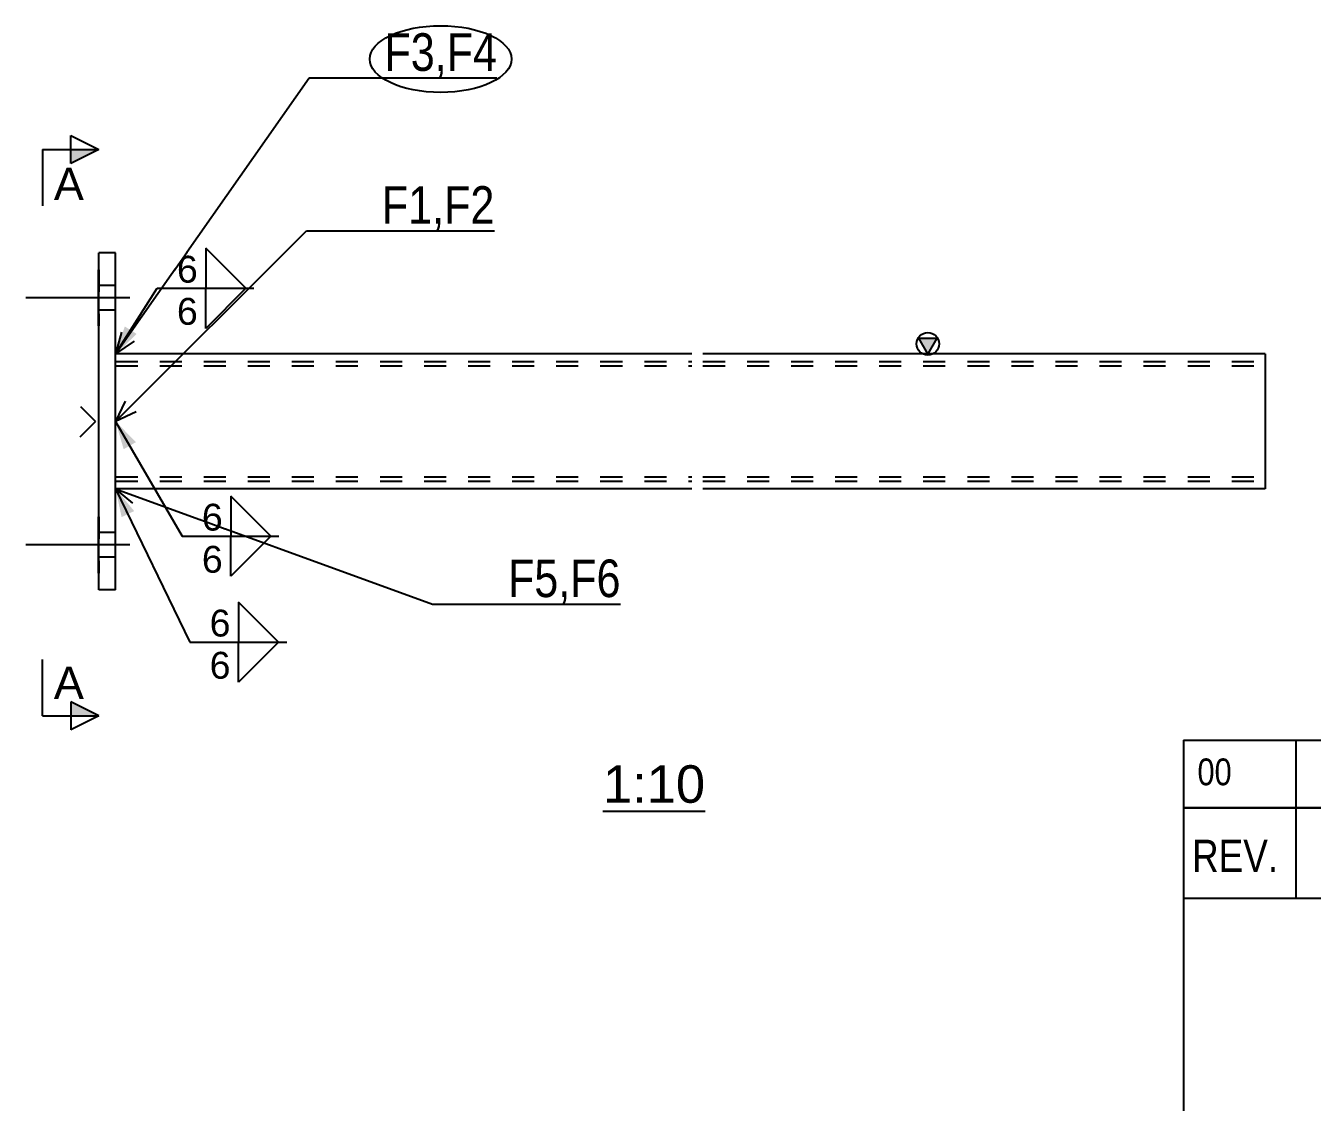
# Model space of a CAD drawing. Header units: millimetres. Extents: x 0 to 420, y 0 to 297.
# Drawn here: x 122 to 236.4, y 95.8 to 191.6 of the extents above; entities that cross this region are included whole.
import ezdxf

# ---------------------------------------------------------------- set-up
doc = ezdxf.new("R2010")
doc.units = ezdxf.units.MM
doc.linetypes.add('DXK_LINE_DOT2', pattern=[3.9198, 1.9599, -1.9599])
doc.layers.add('WELD_LABELS', color=5, linetype='Continuous')
doc.styles.add('ARIAL', font='ARIAL.TTF', dxfattribs={"height": 0.2})
doc.styles.add('Arial Narrow', font='ARIALN.TTF', dxfattribs={"height": 0.2})

# ---------------------------------------------------------------- blocks, each defined once
blk = doc.blocks.new('Unknown-43744247-11 - 1409')
at = {"color": 6, "linetype": 'Continuous'}
blk.add_line((173.34, 121.73), (182.42, 121.73), dxfattribs=at)
at = {"color": 0, "linetype": 'Continuous'}
blk.add_wipeout([(182.42, 122.48), (182.42, 125.98), (173.34, 125.98), (173.34, 122.48)], dxfattribs=at)
at = {"color": 6, "linetype": 'Continuous', "style": 'ARIAL'}
blk.add_text('1:10', height=3.343, dxfattribs=at).set_placement((173.34, 122.48))
blk = doc.blocks.new('Bolt-43744247-1424 - 1409')
at = {"color": 3, "linetype": 'Continuous'}
for p, q in [((129.99, 168.53), (128.49, 168.53)), ((129.99, 168.53), (128.49, 168.53)), ((131.24, 167.43), (121.99, 167.43)), ((131.24, 167.43), (121.99, 167.43)), ((129.99, 166.33), (128.49, 166.33)), ((129.99, 166.33), (128.49, 166.33)), ((129.99, 146.53), (128.49, 146.53)), ((129.99, 146.53), (128.49, 146.53)), ((131.24, 145.43), (121.99, 145.43)), ((131.24, 145.43), (121.99, 145.43)), ((129.99, 144.33), (128.49, 144.33)), ((129.99, 144.33), (128.49, 144.33))]:
    blk.add_line(p, q, dxfattribs=at)
blk = doc.blocks.new('Surfacing-43744247-1434 - 1409')
at = {"color": 7, "linetype": 'Continuous'}
for p, q in [((128.49, 147.93), (128.44, 147.93)), ((128.44, 147.93), (128.44, 142.93)), ((128.49, 142.93), (128.44, 142.93))]:
    blk.add_line(p, q, dxfattribs=at)
at = {"color": 246, "linetype": 'DXK_LINE_DOT2'}
blk.add_line((128.49, 147.93), (128.49, 142.93), dxfattribs=at)
blk = doc.blocks.new('Part-43744247-1410 - 1409')
at = {"color": 2, "linetype": 'Continuous'}
for p, q in [((128.49, 141.43), (128.49, 171.43)), ((129.99, 171.43), (128.49, 171.43)), ((129.99, 141.43), (129.99, 171.43)), ((128.19, 156.43), (126.89, 157.73)), ((128.19, 156.43), (126.79, 155.03)), ((129.99, 141.43), (128.49, 141.43))]:
    blk.add_line(p, q, dxfattribs=at)
blk = doc.blocks.new('Surfacing-43744247-1429 - 1409')
at = {"color": 7, "linetype": 'Continuous'}
for p, q in [((128.49, 147.93), (128.44, 147.93)), ((128.44, 147.93), (128.44, 142.93)), ((128.49, 142.93), (128.44, 142.93))]:
    blk.add_line(p, q, dxfattribs=at)
at = {"color": 246, "linetype": 'DXK_LINE_DOT2'}
blk.add_line((128.49, 147.93), (128.49, 142.93), dxfattribs=at)
blk = doc.blocks.new('Surfacing-43744247-1439 - 1409')
at = {"color": 7, "linetype": 'Continuous'}
for p, q in [((128.49, 169.93), (128.44, 169.93)), ((128.44, 169.93), (128.44, 164.93)), ((128.49, 164.93), (128.44, 164.93))]:
    blk.add_line(p, q, dxfattribs=at)
at = {"color": 246, "linetype": 'DXK_LINE_DOT2'}
blk.add_line((128.49, 169.93), (128.49, 164.93), dxfattribs=at)
blk = doc.blocks.new('Part-43744247-1423 - 1409')
at = {"linetype": 'Continuous'}
blk.add_hatch(color=2, dxfattribs=at).paths.add_polyline_path([(202.24, 162.43), (201.44, 163.83), (203.04, 163.83)])
at = {"color": 2, "linetype": 'Continuous'}
for p, q in [((202.24, 162.43), (201.44, 163.83)), ((201.44, 163.83), (203.04, 163.83)), ((203.04, 163.83), (202.24, 162.43)), ((181.24, 162.43), (129.99, 162.43)), ((232.24, 162.43), (182.24, 162.43)), ((232.24, 162.43), (232.24, 150.43)), ((181.24, 150.43), (129.99, 150.43)), ((232.24, 150.43), (182.24, 150.43))]:
    blk.add_line(p, q, dxfattribs=at)
at = {"color": 7, "linetype": 'DXK_LINE_DOT2'}
for p, q in [((129.99, 150.43), (129.99, 162.43)), ((129.99, 161.75), (181.24, 161.75)), ((182.24, 161.75), (232.24, 161.75)), ((129.99, 161.37), (181.24, 161.37)), ((182.24, 161.37), (232.24, 161.37)), ((129.99, 151.49), (181.24, 151.49)), ((129.99, 151.11), (181.24, 151.11)), ((182.24, 151.49), (232.24, 151.49)), ((182.24, 151.11), (232.24, 151.11))]:
    blk.add_line(p, q, dxfattribs=at)
at = {"color": 2, "linetype": 'Continuous'}
blk.add_circle((202.24, 163.33), 1, dxfattribs=at)
blk = doc.blocks.new('Surfacing-43744247-1444 - 1409')
at = {"color": 7, "linetype": 'Continuous'}
for p, q in [((128.49, 169.93), (128.44, 169.93)), ((128.44, 169.93), (128.44, 164.93)), ((128.49, 164.93), (128.44, 164.93))]:
    blk.add_line(p, q, dxfattribs=at)
at = {"color": 246, "linetype": 'DXK_LINE_DOT2'}
blk.add_line((128.49, 169.93), (128.49, 164.93), dxfattribs=at)
blk = doc.blocks.new('0_TCM_4503_AIVD_AD_TITLE_BLOCK-43744247-2020')
at = {"color": 4, "linetype": 'Continuous'}
for q in [(225, 5), (415, 114)]:
    blk.add_line((225, 114), q, dxfattribs=at)
blk = doc.blocks.new('0_TCM_4503_AIVD_AD_PAINTING_SYSTEM-43744247-2022')
at = {"color": 7, "linetype": 'Continuous'}
for p, q in [((225, 128.07), (415, 128.07)), ((225, 128.07), (225, 122.07)), ((235, 122.07), (235, 128.07)), ((225, 122.07), (415, 122.07)), ((225, 122.04), (415, 122.04)), ((225, 122.04), (225, 114)), ((235, 114.04), (235, 122.04)), ((225, 114), (415, 114))]:
    blk.add_line(p, q, dxfattribs=at)
at = {"color": 7, "style": 'Arial Narrow'}
blk.add_text('00', height=2.386, dxfattribs=at).set_placement((226.23, 124.04))
at = {"color": 7, "linetype": 'Continuous', "style": 'Arial Narrow'}
blk.add_text('REV.', height=2.863, dxfattribs=at).set_placement((225.75, 116.33))
blk = doc.blocks.new('SectionMark-43744247-1485 - 1409')
at = {"color": 6, "linetype": 'Continuous'}
for p, q in [((125.99, 181.88), (128.49, 180.63)), ((123.49, 180.63), (123.49, 175.63)), ((123.49, 180.63), (128.49, 180.63)), ((123.49, 130.23), (123.49, 135.23)), ((123.49, 130.23), (128.49, 130.23)), ((128.49, 130.23), (125.99, 128.98))]:
    blk.add_line(p, q, dxfattribs=at)
at = {"color": 0, "linetype": 'Continuous'}
for points in [[(127.16, 176.13), (127.16, 179.13), (124.49, 179.13), (124.49, 176.13)], [(127.16, 131.73), (127.16, 134.73), (124.49, 134.73), (124.49, 131.73)]]:
    blk.add_wipeout(points, dxfattribs=at)
at = {"linetype": 'Continuous'}
for points in [[(125.99, 179.38), (125.99, 180.63), (128.49, 180.63)], [(125.99, 130.23), (125.99, 131.48), (128.49, 130.23)]]:
    blk.add_hatch(color=6, dxfattribs=at).paths.add_polyline_path(points)
at = {"color": 6, "linetype": 'Continuous'}
for p, q in [((125.99, 179.38), (125.99, 181.88)), ((128.49, 180.63), (125.99, 179.38)), ((128.49, 130.23), (125.99, 131.48)), ((125.99, 131.48), (125.99, 128.98))]:
    blk.add_line(p, q, dxfattribs=at)
at = {"color": 6, "linetype": 'Continuous', "style": 'ARIAL'}
for p in [(124.49, 176.13), (124.49, 131.73)]:
    blk.add_text('A', height=2.87, dxfattribs=at).set_placement(p)
blk = doc.blocks.new('WeldMark-43744247-1487 - 1409')
at = {"linetype": 'Continuous'}
blk.add_hatch(color=3, dxfattribs=at).paths.add_polyline_path([(131.86, 164.21), (129.99, 162.43), (130.8, 164.88)])
at = {"color": 3, "linetype": 'Continuous'}
blk.add_line((129.99, 162.43), (133.69, 168.28), dxfattribs=at)
at = {"color": 0}
blk.add_wipeout([(137.49, 168.58), (137.49, 171.48), (135.24, 171.48), (135.24, 168.58)], dxfattribs=at)
at = {"color": 3, "linetype": 'Continuous'}
for p, q in [((141.57, 168.28), (138, 171.85)), ((138, 171.85), (138, 168.28)), ((138, 168.28), (141.57, 168.28))]:
    blk.add_line(p, q, dxfattribs=at)
at = {"color": 3, "style": 'ARIAL'}
blk.add_text('6', height=2.39, dxfattribs=at).set_placement((135.44, 168.78))
at = {"color": 0, "linetype": 'Continuous'}
blk.add_wipeout([(137.49, 164.83), (137.49, 167.73), (135.24, 167.73), (135.24, 164.83)], dxfattribs=at)
at = {"color": 3, "linetype": 'Continuous'}
for p, q in [((133.69, 168.28), (142.29, 168.28)), ((138, 168.28), (141.57, 168.28)), ((141.57, 168.28), (138, 164.71)), ((138, 164.71), (138, 168.28))]:
    blk.add_line(p, q, dxfattribs=at)
at = {"color": 3, "linetype": 'Continuous', "style": 'ARIAL'}
blk.add_text('6', height=2.39, dxfattribs=at).set_placement((135.44, 165.03))
blk = doc.blocks.new('WeldMark-43744247-1491 - 1409')
at = {"linetype": 'Continuous'}
blk.add_hatch(color=3, dxfattribs=at).paths.add_polyline_path([(130.52, 147.91), (129.99, 150.43), (131.64, 148.45)])
at = {"color": 3, "linetype": 'Continuous'}
blk.add_line((129.99, 150.43), (136.6, 136.78), dxfattribs=at)
at = {"color": 0}
blk.add_wipeout([(140.41, 137.08), (140.41, 139.98), (138.15, 139.98), (138.15, 137.08)], dxfattribs=at)
at = {"color": 3, "linetype": 'Continuous'}
for p, q in [((144.49, 136.78), (140.92, 140.35)), ((140.92, 140.35), (140.92, 136.78)), ((140.92, 136.78), (144.49, 136.78))]:
    blk.add_line(p, q, dxfattribs=at)
at = {"color": 3, "style": 'ARIAL'}
blk.add_text('6', height=2.39, dxfattribs=at).set_placement((138.35, 137.28))
at = {"color": 0, "linetype": 'Continuous'}
blk.add_wipeout([(140.41, 133.33), (140.41, 136.23), (138.15, 136.23), (138.15, 133.33)], dxfattribs=at)
at = {"color": 3, "linetype": 'Continuous'}
for p, q in [((136.6, 136.78), (145.21, 136.78)), ((140.92, 136.78), (144.49, 136.78)), ((144.49, 136.78), (140.92, 133.21)), ((140.92, 133.21), (140.92, 136.78))]:
    blk.add_line(p, q, dxfattribs=at)
at = {"color": 3, "linetype": 'Continuous', "style": 'ARIAL'}
blk.add_text('6', height=2.39, dxfattribs=at).set_placement((138.35, 133.53))
blk = doc.blocks.new('WeldMark-43744247-1494 - 1409')
at = {"linetype": 'Continuous'}
blk.add_hatch(color=3, dxfattribs=at).paths.add_polyline_path([(130.7, 153.95), (129.99, 156.43), (131.79, 154.58)])
at = {"color": 3, "linetype": 'Continuous'}
blk.add_line((129.99, 156.43), (135.91, 146.21), dxfattribs=at)
at = {"color": 0}
blk.add_wipeout([(139.71, 146.51), (139.71, 149.41), (137.46, 149.41), (137.46, 146.51)], dxfattribs=at)
at = {"color": 3, "linetype": 'Continuous'}
for p, q in [((143.8, 146.21), (140.23, 149.78)), ((140.23, 149.78), (140.23, 146.21)), ((140.23, 146.21), (143.8, 146.21))]:
    blk.add_line(p, q, dxfattribs=at)
at = {"color": 3, "style": 'ARIAL'}
blk.add_text('6', height=2.39, dxfattribs=at).set_placement((137.66, 146.71))
at = {"color": 0, "linetype": 'Continuous'}
blk.add_wipeout([(139.71, 142.76), (139.71, 145.66), (137.46, 145.66), (137.46, 142.76)], dxfattribs=at)
at = {"color": 3, "linetype": 'Continuous'}
for p, q in [((135.91, 146.21), (144.51, 146.21)), ((140.23, 146.21), (143.8, 146.21)), ((143.8, 146.21), (140.23, 142.64)), ((140.23, 142.64), (140.23, 146.21))]:
    blk.add_line(p, q, dxfattribs=at)
at = {"color": 3, "linetype": 'Continuous', "style": 'ARIAL'}
blk.add_text('6', height=2.39, dxfattribs=at).set_placement((137.66, 142.96))

msp = doc.modelspace()

# ---------------------------------------------------------------- linework, layer by layer
at = {"layer": 'WELD_LABELS', "color": 5}
for p, q in [((147.2, 187.01), (163.91, 187.01)), ((146.96, 173.4), (163.68, 173.4)), ((158.18, 140.17), (174.9, 140.17))]:
    msp.add_line(p, q, dxfattribs=at)
at = {"layer": 'WELD_LABELS', "color": 1}
msp.add_ellipse((158.9, 188.68), major_axis=(6.31, 0), ratio=0.470591, dxfattribs=at)

# ---------------------------------------------------------------- block references
for name in ['Part-43744247-1410 - 1409', 'Surfacing-43744247-1439 - 1409', 'Surfacing-43744247-1444 - 1409', 'Bolt-43744247-1424 - 1409', 'Part-43744247-1423 - 1409', 'Surfacing-43744247-1434 - 1409', 'Surfacing-43744247-1429 - 1409', '0_TCM_4503_AIVD_AD_PAINTING_SYSTEM-43744247-2022', 'Unknown-43744247-11 - 1409', '0_TCM_4503_AIVD_AD_TITLE_BLOCK-43744247-2020']:
    msp.add_blockref(name, (0, 0))

# ---------------------------------------------------------------- texts
at = {"layer": 'WELD_LABELS', "color": 5, "lineweight": 30, "char_height": 3.343, "attachment_point": 9, "style": 'Arial Narrow'}
for s, insert in [('F3,F4', (163.91, 187.01)), ('F1,F2', (163.68, 173.4)), ('F5,F6', (174.9, 140.17))]:
    msp.add_mtext(s, dxfattribs=dict(at, insert=insert))

# ---------------------------------------------------------------- next in the draw order: block references
for name in ['SectionMark-43744247-1485 - 1409', 'WeldMark-43744247-1487 - 1409', 'WeldMark-43744247-1491 - 1409']:
    msp.add_blockref(name, (0, 0))

# ---------------------------------------------------------------- next in the draw order: linework, layer by layer
at = {"layer": 'WELD_LABELS', "color": 5}
for p, q in [((129.99, 162.43), (147.2, 187.01)), ((130.51, 164.36), (129.99, 162.43)), ((131.63, 163.58), (129.99, 162.43))]:
    msp.add_line(p, q, dxfattribs=at)

# ---------------------------------------------------------------- next in the draw order: block references
msp.add_blockref('WeldMark-43744247-1494 - 1409', (0, 0))

# ---------------------------------------------------------------- next in the draw order: linework, layer by layer
for p, q in [((129.99, 156.43), (146.96, 173.4)), ((130.84, 158.24), (129.99, 156.43)), ((131.81, 157.27), (129.99, 156.43)), ((131.99, 150.43), (129.99, 150.43)), ((131.52, 149.14), (129.99, 150.43)), ((129.99, 150.43), (158.18, 140.17))]:
    msp.add_line(p, q, dxfattribs=at)

doc.saveas('drawing.dxf')
